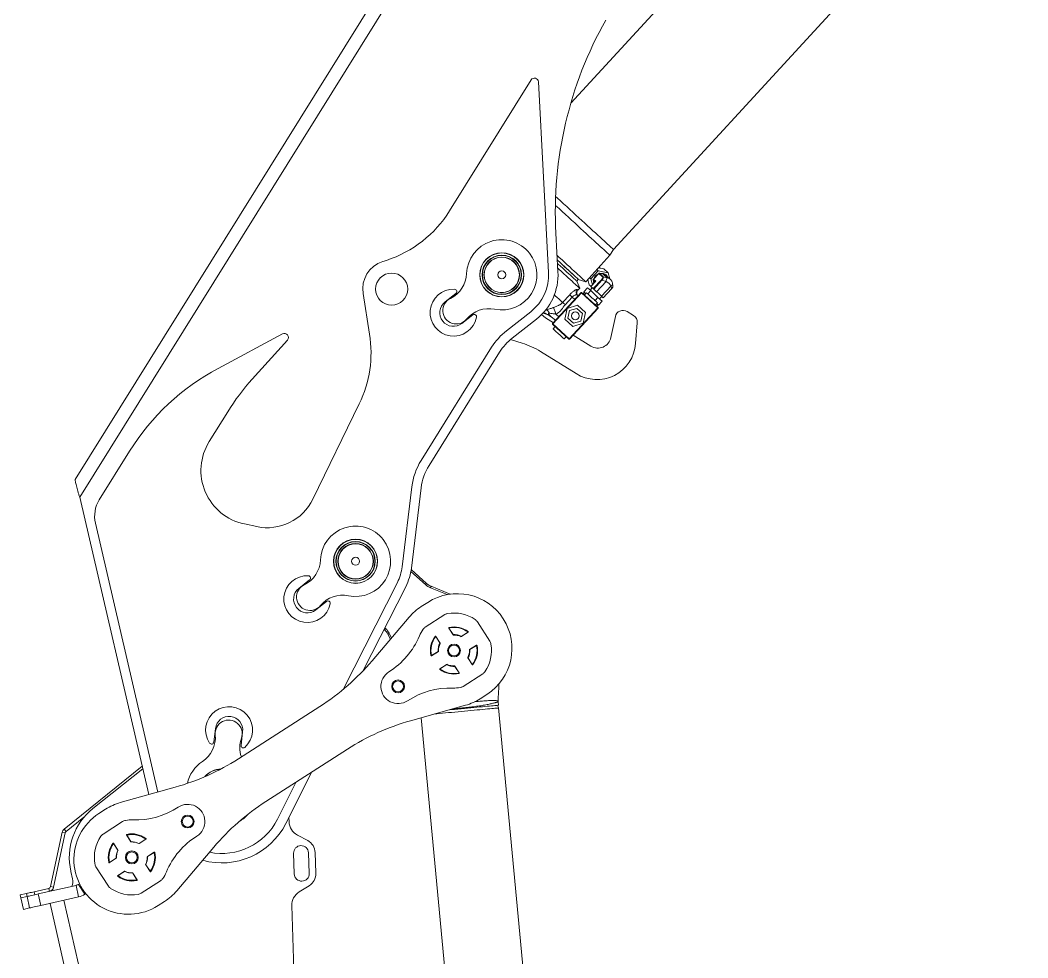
# Model space of a CAD drawing. Header units: millimetres. Extents: x 119 to 316, y 482 to 761.
# Drawn here: x 119.2 to 183.7, y 620.4 to 680.4 of the extents above; entities that cross this region are included whole.
import ezdxf

# ---------------------------------------------------------------- set-up
doc = ezdxf.new("R2010")
doc.units = ezdxf.units.MM

msp = doc.modelspace()

# ---------------------------------------------------------------- linework, layer by layer
at = {"color": 7, "linetype": 'Continuous', "lineweight": 15}
for p, q in [((122.715, 650.963), (178.022, 739.702)), ((123.016, 649.84), (179.24, 740.05)), ((177.54, 700.195), (154.447, 675.047)), ((157.177, 665.675), (183.691, 694.547)), ((146.684, 668.152), (151.907, 676.532)), ((153.022, 664.221), (152.369, 676.413)), ((153.488, 666.729), (153.621, 664.254)), ((156.944, 665.311), (157.177, 665.675)), ((142.645, 664.988), (142.404, 664.91)), ((155.395, 663.624), (156.944, 665.311)), ((155.729, 663.801), (156.198, 664.311)), ((156.105, 664.397), (156.198, 664.311)), ((156.198, 664.311), (156.833, 664.198)), ((156.209, 664.511), (156.56, 664.449)), ((156.327, 664.49), (156.253, 664.558)), ((156.56, 664.449), (156.833, 664.198)), ((154.82, 663.663), (154.922, 663.774)), ((155.01, 663.205), (154.82, 663.663)), ((154.922, 663.774), (155.395, 663.624)), ((155.623, 663.428), (155.531, 663.773)), ((155.636, 663.887), (155.729, 663.801)), ((155.991, 663.611), (155.727, 663.323)), ((155.828, 663.432), (155.729, 663.801)), ((156.038, 663.654), (155.731, 663.32)), ((156.406, 663.748), (155.884, 663.179)), ((155.985, 663.644), (155.884, 663.736)), ((155.934, 663.549), (155.884, 663.736)), ((155.896, 663.784), (156.229, 664.146)), ((156.038, 663.654), (155.896, 663.784)), ((156.437, 663.72), (155.914, 663.151)), ((155.99, 663.624), (155.996, 663.619)), ((156.7, 663.645), (156.095, 662.985)), ((156.47, 663.925), (156.229, 664.146)), ((156.275, 664.163), (156.501, 664.122)), ((156.516, 663.942), (156.275, 664.163)), ((156.7, 663.645), (156.437, 663.72)), ((156.779, 663.866), (156.501, 664.122)), ((156.516, 663.942), (156.779, 663.866)), ((156.57, 664.103), (156.545, 664.127)), ((156.989, 663.759), (156.701, 664.024)), ((156.833, 664.198), (156.937, 663.807)), ((153.273, 660.944), (155.099, 662.932)), ((154.891, 663.076), (155.01, 663.205)), ((155.134, 662.934), (155.099, 662.932)), ((155.099, 662.932), (155.118, 662.915)), ((155.134, 662.934), (155.118, 662.915)), ((155.134, 662.934), (156.184, 661.97)), ((155.313, 662.943), (155.227, 662.849)), ((155.516, 663.231), (155.279, 662.974)), ((155.279, 662.974), (155.314, 662.942)), ((155.516, 663.231), (155.714, 663.05)), ((155.714, 663.05), (155.526, 662.845)), ((155.623, 663.428), (155.732, 663.328)), ((155.82, 663.237), (155.678, 663.083)), ((155.714, 663.05), (156.18, 662.622)), ((155.884, 663.179), (155.731, 663.32)), ((156.095, 662.985), (155.914, 663.151)), ((157.016, 663.355), (156.41, 662.695)), ((157.037, 663.169), (156.515, 662.6)), ((156.521, 662.593), (157.044, 663.163)), ((157.037, 663.169), (157.016, 663.355)), ((157.133, 663.352), (157.114, 663.522)), ((141.151, 662.86), (141.565, 660.268)), ((147.088, 662.871), (146.396, 662.33)), ((155.118, 662.915), (153.291, 660.927)), ((153.92, 662.298), (154.37, 662.788)), ((154.533, 662.638), (154.083, 662.149)), ((154.533, 662.638), (154.693, 662.49)), ((154.85, 662.78), (154.906, 662.722)), ((156.167, 661.951), (155.118, 662.915)), ((155.445, 662.92), (155.309, 662.773)), ((156.18, 662.622), (155.992, 662.418)), ((156.009, 662.131), (156.144, 662.278)), ((156.18, 662.622), (156.448, 662.376)), ((156.448, 662.376), (156.211, 662.118)), ((156.286, 662.524), (156.428, 662.679)), ((156.515, 662.6), (156.41, 662.695)), ((151.876, 661.699), (150.329, 660.488)), ((154.219, 661.908), (154.068, 661.231)), ((154.88, 662.115), (154.219, 661.908)), ((154.368, 661.771), (154.261, 661.292)), ((154.341, 659.963), (156.167, 661.951)), ((156.186, 661.935), (154.359, 659.946)), ((154.836, 661.918), (154.368, 661.771)), ((155.197, 661.586), (154.836, 661.918)), ((155.39, 661.647), (154.88, 662.115)), ((155.239, 660.97), (155.39, 661.647)), ((156.092, 662.054), (156.178, 662.148)), ((156.165, 662.161), (156.211, 662.118)), ((156.184, 661.97), (156.167, 661.951)), ((156.167, 661.951), (156.186, 661.935)), ((156.184, 661.97), (156.186, 661.935)), ((158.458, 661.457), (158.048, 661.713)), ((148.167, 661.494), (147.475, 660.952)), ((152.246, 661.227), (150.699, 660.016)), ((153.327, 661.002), (152.831, 661.311)), ((153.194, 661.372), (153.466, 661.154)), ((153.495, 661.555), (153.679, 661.385)), ((154.068, 661.231), (154.579, 660.763)), ((154.261, 661.292), (154.622, 660.96)), ((154.622, 660.96), (155.091, 661.107)), ((155.091, 661.107), (155.197, 661.586)), ((157.294, 661.392), (157.01, 660.05)), ((158.593, 659.676), (158.692, 660.995)), ((153.273, 660.944), (153.291, 660.927)), ((153.273, 660.944), (153.274, 660.908)), ((153.291, 660.927), (153.274, 660.908)), ((154.324, 659.944), (153.274, 660.908)), ((153.291, 660.927), (154.341, 659.963)), ((153.449, 660.748), (153.314, 660.6)), ((154.579, 660.763), (155.239, 660.97)), ((136.003, 660.281), (131.875, 658.08)), ((136.307, 659.893), (134.062, 657.394)), ((150.582, 659.919), (151.322, 659.694)), ((154.014, 659.958), (154.149, 660.105)), ((154.341, 659.963), (154.324, 659.944)), ((154.324, 659.944), (154.359, 659.946)), ((154.341, 659.963), (154.359, 659.946)), ((155.729, 659.505), (154.6, 660.208)), ((144.861, 652.181), (149.378, 659.429)), ((149.887, 659.111), (145.37, 651.864)), ((152.511, 659.154), (154.777, 657.741)), ((132.491, 655.304), (131.304, 653.4)), ((140.903, 655.806), (137.941, 649.715)), ((126.203, 652.778), (124.271, 649.679)), ((143.646, 645.376), (144.27, 650.507)), ((144.866, 650.435), (144.242, 645.303)), ((127.433, 630.812), (123.016, 649.84)), ((128.011, 630.974), (124.02, 648.168)), ((134.346, 647.956), (133.551, 648.125)), ((144.229, 645.21), (145.21, 644.322)), ((137.73, 644.548), (137.038, 644.006)), ((139.88, 637.547), (143.344, 644.381)), ((143.879, 644.11), (141.16, 638.744)), ((145.504, 644.137), (146.73, 643.638)), ((138.809, 643.17), (138.118, 642.629)), ((145.288, 643.112), (144.867, 642.842)), ((145.13, 641.525), (146.375, 642.325)), ((144.088, 642.16), (141.729, 639.378)), ((148.462, 641.87), (149.261, 640.624)), ((142.524, 641.358), (142.497, 641.383)), ((142.905, 640.765), (142.737, 641.083)), ((146.66, 641.499), (146.631, 641.493)), ((146.914, 641.032), (146.633, 641.469)), ((146.905, 641.054), (146.644, 641.461)), ((147.871, 641.199), (147.434, 640.919)), ((147.858, 641.197), (147.451, 640.935)), ((147.883, 641.22), (147.859, 641.238)), ((145.779, 640.946), (145.761, 640.923)), ((145.8, 640.934), (146.08, 640.497)), ((145.803, 640.921), (146.064, 640.514)), ((147.969, 640.086), (148.406, 640.366)), ((147.991, 640.094), (148.398, 640.355)), ((148.436, 640.339), (148.43, 640.368)), ((145.5, 639.723), (145.506, 639.695)), ((145.967, 639.977), (145.53, 639.696)), ((145.945, 639.969), (145.538, 639.707)), ((146.065, 638.863), (146.502, 639.144)), ((146.078, 638.866), (146.485, 639.127)), ((148.136, 639.128), (147.855, 639.565)), ((148.133, 639.142), (147.872, 639.548)), ((148.157, 639.117), (148.175, 639.14)), ((146.053, 638.842), (146.077, 638.825)), ((147.022, 639.03), (147.303, 638.593)), ((147.031, 639.008), (147.292, 638.601)), ((147.276, 638.563), (147.305, 638.57)), ((148.806, 638.538), (147.561, 637.738)), ((148.648, 636.951), (149.069, 637.221)), ((144.192, 635.54), (147.705, 636.527)), ((149.824, 636.357), (149.761, 636.527)), ((149.808, 636.532), (149.787, 636.751)), ((138.392, 636.457), (133.171, 633.105)), ((152.623, 606.545), (149.824, 636.357)), ((144.861, 635.728), (147.645, 606.078)), ((131.6, 634.176), (131.706, 635.048)), ((133.337, 633.964), (133.443, 634.837)), ((134.926, 630.37), (140.148, 633.722)), ((122.018, 628.601), (127.012, 632.624)), ((123.862, 629.928), (127.05, 632.461)), ((137.874, 632.263), (136.204, 628.966)), ((135.669, 629.238), (136.877, 631.623)), ((129.126, 631.288), (125.614, 630.3)), ((124.67, 629.876), (124.249, 629.606)), ((122.143, 628.446), (123.284, 629.364)), ((124.512, 628.29), (125.758, 629.089)), ((136.407, 629.368), (136.417, 629.074)), ((121.147, 624.929), (121.895, 628.402)), ((121.343, 624.886), (122.091, 628.36)), ((122.091, 628.36), (121.895, 628.402)), ((122.143, 628.446), (122.018, 628.601)), ((126.043, 628.264), (126.014, 628.258)), ((126.296, 627.797), (126.016, 628.234)), ((126.028, 628.224), (126.027, 628.226)), ((126.296, 627.807), (126.028, 628.224)), ((136.944, 628.224), (137.606, 627.87)), ((125.162, 627.711), (125.144, 627.687)), ((125.162, 627.711), (125.144, 627.687)), ((125.183, 627.699), (125.463, 627.262)), ((125.185, 627.686), (125.187, 627.683)), ((125.187, 627.683), (125.454, 627.267)), ((127.254, 627.964), (126.817, 627.683)), ((127.238, 627.96), (126.821, 627.692)), ((127.24, 627.961), (127.238, 627.96)), ((127.265, 627.985), (127.242, 628.002)), ((127.352, 626.85), (127.789, 627.131)), ((127.362, 626.851), (127.778, 627.118)), ((127.778, 627.118), (127.781, 627.12)), ((127.819, 627.104), (127.812, 627.133)), ((129.23, 624.667), (131.59, 627.449)), ((136.749, 625.737), (136.707, 627.061)), ((137.656, 627.092), (137.699, 625.768)), ((138.081, 627.106), (138.124, 625.782)), ((124.857, 624.958), (124.057, 626.203)), ((124.883, 626.488), (124.889, 626.459)), ((125.35, 626.742), (124.913, 626.461)), ((124.923, 626.474), (124.921, 626.472)), ((125.34, 626.741), (124.923, 626.474)), ((127.519, 625.893), (127.238, 626.33)), ((127.515, 625.908), (127.247, 626.325)), ((122.562, 625.419), (122.451, 625.906)), ((125.436, 625.607), (125.459, 625.589)), ((125.448, 625.628), (125.885, 625.908)), ((125.461, 625.631), (125.463, 625.632)), ((125.463, 625.632), (125.88, 625.9)), ((126.405, 625.795), (126.686, 625.358)), ((126.405, 625.785), (126.673, 625.368)), ((127.516, 625.906), (127.515, 625.908)), ((127.54, 625.881), (127.557, 625.905)), ((120.367, 624.457), (122.778, 625.007)), ((121.343, 624.886), (121.147, 624.929)), ((122.945, 624.275), (122.778, 625.007)), ((122.938, 625.074), (123, 625.114)), ((123.345, 624.444), (122.938, 625.074)), ((126.659, 625.328), (126.687, 625.334)), ((126.66, 625.328), (126.687, 625.334)), ((126.673, 625.368), (126.675, 625.366)), ((128.189, 625.302), (126.943, 624.503)), ((137.699, 624.988), (137.062, 624.592)), ((119.204, 624.396), (119.249, 624.201)), ((119.212, 624.398), (119.61, 624.489)), ((119.212, 624.398), (119.256, 624.203)), ((119.258, 624.203), (119.645, 624.292)), ((119.61, 624.489), (119.654, 624.294)), ((119.645, 624.292), (119.812, 623.561)), ((120.091, 624.599), (121.034, 624.814)), ((120.091, 624.599), (120.136, 624.404)), ((120.367, 624.457), (120.534, 623.725)), ((120.534, 623.725), (122.945, 624.275)), ((121.079, 624.619), (121.034, 624.814)), ((123.345, 624.444), (123.402, 624.481)), ((119.249, 624.201), (119.415, 623.47)), ((119.258, 624.203), (119.424, 623.472)), ((121.122, 623.859), (136.79, 555.174)), ((128.031, 623.716), (128.452, 623.986)), ((136.59, 623.711), (136.983, 611.548)), ((119.424, 623.472), (119.812, 623.561))]:
    msp.add_line(p, q, dxfattribs=at)
at = {"color": 8, "linetype": 'Continuous', "lineweight": 15}
for p, q in [((155.989, 663.608), (155.985, 663.644)), ((152.86, 661.832), (152.856, 661.836)), ((145.143, 644.248), (144.21, 645.093)), ((146.539, 643.608), (145.466, 644.045)), ((142.544, 641.475), (142.592, 641.432)), ((142.826, 641.13), (142.975, 640.848)), ((121.999, 624.06), (137.702, 555.222))]:
    msp.add_line(p, q, dxfattribs=at)
at = {"color": 7, "linetype": 'Continuous', "lineweight": 15, "flags": 128}
for points in [[(153.473, 669.076), (153.584, 668.974), (153.781, 668.793), (153.98, 668.611), (154.179, 668.428), (154.378, 668.245), (154.575, 668.064), (154.771, 667.884), (154.964, 667.707), (155.153, 667.533)], [(153.456, 668.514), (153.488, 668.485), (153.69, 668.299), (153.893, 668.113), (154.095, 667.927), (154.296, 667.743), (154.495, 667.56), (154.692, 667.379), (154.884, 667.202)], [(155.153, 667.533), (155.338, 667.363), (155.518, 667.198), (155.691, 667.039), (155.859, 666.885), (156.018, 666.739), (156.17, 666.6), (156.313, 666.468), (156.446, 666.345), (156.57, 666.232), (156.684, 666.128), (156.786, 666.033), (156.878, 665.949), (156.958, 665.876), (157.025, 665.814), (157.081, 665.763), (157.124, 665.723), (157.154, 665.695), (157.172, 665.679), (157.177, 665.675)], [(154.884, 667.202), (155.073, 667.03), (155.255, 666.862), (155.432, 666.699), (155.602, 666.543), (155.765, 666.394), (155.919, 666.252), (156.065, 666.118), (156.201, 665.994), (156.327, 665.878), (156.442, 665.772), (156.547, 665.676), (156.64, 665.59), (156.721, 665.516), (156.79, 665.452), (156.847, 665.4), (156.891, 665.36), (156.921, 665.332), (156.939, 665.315), (156.944, 665.311)], [(153.565, 665.305), (153.706, 665.175), (153.883, 665.012), (154.053, 664.856), (154.216, 664.707), (154.37, 664.565), (154.516, 664.432), (154.652, 664.307), (154.778, 664.191), (154.893, 664.085), (154.998, 663.989), (155.091, 663.903), (155.172, 663.829), (155.241, 663.765), (155.298, 663.714), (155.341, 663.673), (155.372, 663.645), (155.39, 663.629), (155.395, 663.624)], [(153.581, 665.006), (153.595, 664.992), (153.754, 664.846), (153.906, 664.707), (154.049, 664.576), (154.183, 664.453), (154.307, 664.338), (154.422, 664.233), (154.525, 664.138), (154.618, 664.053), (154.698, 663.979), (154.767, 663.916), (154.824, 663.864), (154.867, 663.824), (154.898, 663.795), (154.917, 663.779), (154.922, 663.774)], [(154.922, 663.774), (154.915, 663.78), (154.896, 663.798), (154.863, 663.828), (154.818, 663.869), (154.76, 663.922), (154.69, 663.987), (154.608, 664.062), (154.514, 664.148), (154.409, 664.244), (154.294, 664.35), (154.168, 664.466), (154.033, 664.59), (153.889, 664.722), (153.737, 664.862), (153.581, 665.006)], [(154.82, 663.663), (154.814, 663.669), (154.794, 663.687), (154.762, 663.717), (154.716, 663.759), (154.659, 663.812), (154.589, 663.876), (154.506, 663.952), (154.413, 664.038), (154.308, 664.134), (154.193, 664.24), (154.067, 664.355), (153.932, 664.479), (153.788, 664.612), (153.635, 664.752), (153.592, 664.791)], [(155.01, 663.205), (155.006, 663.208), (154.99, 663.223), (154.96, 663.25), (154.918, 663.289), (154.863, 663.34), (154.795, 663.402), (154.715, 663.475), (154.624, 663.559), (154.52, 663.654), (154.406, 663.759), (154.281, 663.874), (154.146, 663.998), (154.002, 664.13), (153.848, 664.271), (153.686, 664.42), (153.608, 664.492)], [(156.437, 663.72), (156.432, 663.725), (156.427, 663.729), (156.423, 663.733), (156.419, 663.737), (156.415, 663.74), (156.412, 663.743), (156.409, 663.746), (156.406, 663.748)], [(156.545, 664.127), (156.529, 664.14), (156.507, 664.157)], [(156.642, 664.068), (156.64, 664.073), (156.617, 664.117)], [(155.314, 662.942), (155.319, 662.938), (155.327, 662.93), (155.338, 662.919), (155.353, 662.906), (155.371, 662.889), (155.392, 662.87), (155.396, 662.867)], [(156.41, 662.695), (156.382, 662.722), (156.349, 662.752), (156.312, 662.786), (156.272, 662.822), (156.23, 662.861), (156.185, 662.902), (156.14, 662.944), (156.095, 662.985)], [(155.445, 662.92), (155.451, 662.914), (155.471, 662.896), (155.504, 662.866), (155.547, 662.826), (155.6, 662.778), (155.661, 662.722), (155.726, 662.662), (155.794, 662.599)], [(155.794, 662.599), (155.863, 662.536), (155.928, 662.476), (155.989, 662.421), (156.042, 662.372), (156.085, 662.332), (156.118, 662.302), (156.138, 662.284), (156.144, 662.278)], [(156.095, 662.224), (156.1, 662.22), (156.121, 662.201), (156.139, 662.185), (156.153, 662.171), (156.165, 662.161)], [(152.831, 661.311), (152.692, 661.409), (152.572, 661.515)], [(154.014, 659.958), (154.007, 659.964), (153.987, 659.982), (153.955, 660.012), (153.911, 660.052), (153.858, 660.101), (153.798, 660.156), (153.732, 660.216), (153.664, 660.279), (153.596, 660.342), (153.53, 660.402), (153.47, 660.457), (153.416, 660.506), (153.373, 660.546), (153.341, 660.576), (153.321, 660.594), (153.314, 660.6), (153.314, 660.6)], [(145.21, 644.322), (145.209, 644.321), (145.205, 644.317), (145.199, 644.31), (145.19, 644.301), (145.18, 644.289), (145.168, 644.277), (145.156, 644.263), (145.143, 644.248)], [(145.504, 644.137), (145.503, 644.136), (145.501, 644.13), (145.497, 644.122), (145.493, 644.11), (145.487, 644.096), (145.48, 644.08), (145.473, 644.063), (145.466, 644.045)], [(142.524, 641.358), (142.526, 641.359), (142.53, 641.363), (142.536, 641.37), (142.544, 641.379), (142.554, 641.391), (142.566, 641.403), (142.579, 641.417), (142.592, 641.432)], [(142.737, 641.083), (142.739, 641.084), (142.744, 641.087), (142.752, 641.091), (142.763, 641.097), (142.777, 641.104), (142.792, 641.112), (142.809, 641.121), (142.826, 641.13)], [(146.674, 636.237), (146.801, 636.249), (147.007, 636.268), (147.214, 636.288), (147.423, 636.308), (147.63, 636.327), (147.836, 636.346), (148.038, 636.365), (148.235, 636.384), (148.425, 636.402), (148.608, 636.419), (148.782, 636.435), (148.945, 636.45), (149.097, 636.465), (149.236, 636.478), (149.362, 636.49), (149.474, 636.5), (149.571, 636.509), (149.651, 636.517), (149.716, 636.523), (149.763, 636.527), (149.794, 636.53), (149.807, 636.531), (149.808, 636.532)], [(145.735, 635.973), (145.872, 635.986), (146.045, 636.002), (146.228, 636.02), (146.419, 636.038), (146.615, 636.056), (146.817, 636.075), (147.023, 636.094), (147.231, 636.114), (147.439, 636.133), (147.647, 636.153), (147.852, 636.172), (148.054, 636.191), (148.251, 636.21), (148.442, 636.227), (148.624, 636.245), (148.798, 636.261), (148.961, 636.276), (149.113, 636.291), (149.253, 636.304), (149.379, 636.315), (149.49, 636.326), (149.587, 636.335), (149.668, 636.343), (149.732, 636.349), (149.78, 636.353), (149.81, 636.356), (149.823, 636.357), (149.824, 636.357)], [(119.61, 624.489), (119.631, 624.494), (119.666, 624.502), (119.714, 624.513), (119.775, 624.527), (119.845, 624.543), (119.922, 624.56), (120.006, 624.579), (120.091, 624.599)], [(119.645, 624.292), (119.672, 624.298), (119.716, 624.308), (119.776, 624.322), (119.85, 624.339), (119.937, 624.359), (120.035, 624.381), (120.141, 624.405), (120.253, 624.431), (120.367, 624.457)], [(119.812, 623.561), (119.839, 623.567), (119.882, 623.577), (119.942, 623.59), (120.017, 623.607), (120.104, 623.627), (120.202, 623.65), (120.308, 623.674), (120.42, 623.699), (120.534, 623.725)]]:
    msp.add_lwpolyline(points, dxfattribs=at)
at = {"color": 8, "linetype": 'Continuous', "lineweight": 15, "flags": 128}
for points in [[(155.992, 663.622), (155.99, 663.633), (155.985, 663.644)], [(153.92, 662.298), (153.852, 662.361), (153.77, 662.436), (153.676, 662.523), (153.569, 662.621), (153.451, 662.729), (153.392, 662.784)]]:
    msp.add_lwpolyline(points, dxfattribs=at)
at = {"color": 7, "linetype": 'Continuous', "lineweight": 15}
for centre, radius in [((150.026, 664.061), 1.412), ((150.026, 664.061), 1.4), ((150.026, 664.061), 1.262), ((150.026, 664.061), 1.244), ((150.026, 664.061), 1.14), ((150.026, 664.061), 1.123), ((150.026, 664.061), 0.255), ((142.978, 663.151), 1.025), ((154.729, 661.439), 0.25), ((140.668, 645.738), 1.413), ((140.668, 645.738), 1.4), ((140.668, 645.738), 1.262), ((140.668, 645.738), 1.244), ((140.668, 645.738), 1.14), ((140.668, 645.738), 1.123), ((140.668, 645.738), 0.255), ((146.968, 640.031), 0.413), ((146.968, 640.031), 0.35), ((143.391, 637.735), 0.412), ((143.391, 637.735), 0.35), ((129.927, 629.092), 0.412), ((129.927, 629.092), 0.35), ((126.351, 626.796), 0.413), ((126.351, 626.796), 0.35)]:
    msp.add_circle(centre, radius, dxfattribs=at)
for centre, radius, start, end in [((178.452, 668.067), 25, 150.56676, 183.06676), ((152.119, 676.399), 0.25, 3.06676, 148.06676), ((140.319, 672.118), 7.5, 288.06676, 328.06676), ((150.026, 664.061), 2.25, 258.24881, 177.88472), ((142.978, 663.151), 1.85, 108.06676, 189.06676), ((150.026, 664.061), 3, 308.06676, 3.06676), ((150.026, 664.061), 3.6, 308.06676, 3.06676), ((145.942, 664.212), 1.837, 295.71367, 357.88472), ((155.933, 663.749), 0.0511, 136.47951, 193.76997), ((156.358, 663.642), 0.469, 172.60109, 195.38313), ((156.432, 663.626), 0.545, 114.25496, 160.62161), ((156.267, 664.112), 0.0511, 81.12832, 138.37044), ((156.41, 663.735), 0.433, 28.5649, 103.30046), ((156.508, 663.891), 0.0511, 81.11172, 138.38704), ((156.431, 663.728), 0.4, 47.61877, 80.04589), ((157.884, 663.347), 1.221, 154.81555, 165.87951), ((146.936, 661.641), 1.5, 87.4657, 348.66783), ((146.996, 662.99), 0.15, 308.06676, 87.4657), ((155.86, 663.464), 0.194, 226.83211, 228.21539), ((149.518, 656.215), 9.435, 47.32194, 47.57136), ((146.936, 661.641), 0.875, 128.06676, 308.06676), ((147.113, 661.78), 0.863, 115.71367, 320.41986), ((154.664, 660.578), 2.741, 47.34051, 47.53095), ((149.194, 660.06), 1.837, 78.24881, 140.41986), ((157.783, 661.288), 0.5, 58.06676, 168.06676), ((148.26, 661.376), 0.15, 348.66783, 128.06676), ((158.193, 661.033), 0.5, 355.70288, 58.06676), ((152.857, 657.26), 4.1, 128.06676, 148.06676), ((136.121, 660.06), 0.25, 318.06676, 118.06676), ((134.159, 659.086), 7.5, 334.06676, 9.06676), ((152.857, 657.26), 3.5, 128.06676, 148.06676), ((156.179, 660.226), 0.85, 238.06676, 348.06676), ((149.866, 654.911), 5, 58.06676, 73.06676), ((156.1, 659.863), 2.5, 238.06676, 355.70288), ((138.933, 644.844), 15, 118.06676, 148.06676), ((145.221, 647.37), 15, 138.06676, 148.06676), ((134.274, 651.549), 3.5, 148.06676, 258.06676), ((148.34, 650.012), 4.1, 148.06676, 173.06676), ((148.34, 650.012), 3.5, 148.06676, 173.06676), ((125.968, 648.621), 2, 148.06676, 193.06676), ((135.019, 651.136), 3.25, 258.06676, 334.06676), ((140.668, 645.738), 2.25, 258.24881, 177.88472), ((136.584, 645.889), 1.837, 295.71367, 357.88472), ((140.668, 645.738), 3, 333.12228, 353.06676), ((140.668, 645.738), 3.6, 333.12228, 353.06676), ((137.578, 643.318), 1.5, 87.4657, 348.66783), ((137.755, 643.456), 0.863, 115.71367, 320.41986), ((137.638, 644.666), 0.15, 308.06676, 87.4657), ((145.881, 645.064), 1.1, 227.8299, 247.8299), ((145.881, 645.064), 1, 227.8299, 247.8299), ((137.578, 643.318), 0.875, 128.06676, 308.06676), ((147.178, 640.166), 3.5, 302.69873, 122.69873), ((139.836, 641.736), 1.837, 78.24881, 140.41986), ((138.902, 643.052), 0.15, 348.66783, 128.06676), ((146.758, 639.896), 3.5, 122.69873, 139.69873), ((146.645, 641.904), 0.5, 99.77919, 122.69873), ((146.968, 640.031), 2.4, 55.61828, 99.77919), ((148.041, 641.599), 0.5, 32.69873, 55.61828), ((141.853, 640.617), 1, 27.8299, 47.8299), ((141.853, 640.617), 1.1, 27.8299, 47.8299), ((146.968, 640.031), 2.4, 145.61828, 157.18276), ((145.4, 641.104), 0.5, 122.69873, 145.61828), ((146.654, 641.483), 0.025, 102.20112, 212.69873), ((146.968, 640.031), 1.475, 52.57819, 102.81927), ((146.665, 641.475), 0.025, 192.33371, 212.69873), ((146.968, 640.031), 1.51, 53.19635, 102.20112), ((146.968, 640.031), 1.5, 53.54932, 101.84815), ((146.968, 640.031), 1.025, 61.89514, 93.50233), ((146.935, 641.046), 0.025, 212.69873, 271.88056), ((146.968, 640.031), 1, 63.50889, 91.88858), ((146.968, 640.031), 0.99, 63.51691, 91.88056), ((147.844, 641.218), 0.025, 302.69873, 323.06376), ((147.858, 641.22), 0.025, 302.69873, 53.19635), ((140.147, 642.901), 5, 302.1324, 337.18276), ((146.968, 640.031), 1.51, 143.19635, 192.20112), ((146.968, 640.031), 1.5, 143.54932, 191.84815), ((146.968, 640.031), 1.475, 142.57819, 192.81927), ((145.779, 640.921), 0.025, 32.69873, 143.19635), ((145.782, 640.908), 0.025, 32.69873, 53.06376), ((146.968, 640.031), 1.025, 151.89514, 183.50233), ((146.968, 640.031), 1, 153.50889, 181.88858), ((146.968, 640.031), 0.99, 153.51691, 181.88056), ((146.059, 640.484), 0.025, 333.51691, 32.69873), ((147.421, 640.94), 0.025, 243.51691, 302.69873), ((146.968, 640.031), 1.475, 322.57819, 12.81927), ((148.412, 640.334), 0.025, 102.33371, 122.69873), ((148.419, 640.345), 0.025, 12.20112, 122.69873), ((146.968, 640.031), 2.4, 325.61828, 9.77919), ((148.84, 640.354), 0.5, 9.77919, 32.69873), ((145.516, 639.718), 0.025, 192.20112, 302.69873), ((145.524, 639.729), 0.025, 282.33371, 302.69873), ((145.953, 639.998), 0.025, 302.69873, 1.88056), ((146.968, 640.031), 0.99, 333.51691, 1.88056), ((146.968, 640.031), 1, 333.50889, 1.88858), ((146.968, 640.031), 1.025, 331.89514, 3.50233), ((147.982, 640.065), 0.025, 122.69873, 181.88056), ((146.968, 640.031), 1.5, 323.54932, 11.84815), ((146.968, 640.031), 1.51, 323.19635, 12.20112), ((130.289, 649.08), 15, 302.69873, 319.69873), ((146.968, 640.031), 1.025, 241.89514, 273.50233), ((146.515, 639.123), 0.025, 63.51691, 122.69873), ((146.968, 640.031), 1, 243.50889, 271.88858), ((146.968, 640.031), 0.99, 243.51691, 271.88056), ((147.876, 639.579), 0.025, 153.51691, 212.69873), ((148.154, 639.155), 0.025, 212.69873, 233.06376), ((148.157, 639.142), 0.025, 212.69873, 323.19635), ((143.391, 637.735), 1.1, 122.1324, 303.26507), ((146.078, 638.842), 0.025, 122.69873, 233.19635), ((146.968, 640.031), 1.51, 233.19635, 282.20112), ((146.092, 638.845), 0.025, 122.69873, 143.06376), ((146.968, 640.031), 1.475, 232.57819, 282.81927), ((146.968, 640.031), 1.5, 233.54932, 281.84815), ((147.001, 639.017), 0.025, 32.69873, 91.88056), ((147.282, 638.58), 0.025, 282.20112, 32.69873), ((147.271, 638.588), 0.025, 12.33371, 32.69873), ((148.536, 638.958), 0.5, 302.69873, 325.61828), ((146.737, 632.635), 5, 88.21471, 123.26507), ((146.968, 640.031), 2.4, 268.21471, 279.77919), ((147.291, 638.159), 0.5, 279.77919, 302.69873), ((146.758, 639.896), 3.5, 285.69873, 302.69873), ((132.574, 634.942), 1.5, 312.4657, 213.66783), ((132.547, 634.719), 0.863, 340.71367, 185.41986), ((132.574, 634.942), 0.875, 353.06676, 173.06676), ((148.251, 621.099), 15, 105.69873, 122.69873), ((129.86, 634.464), 1.837, 303.24881, 5.41986), ((131.451, 634.194), 0.15, 213.66783, 353.06676), ((135.095, 633.827), 1.837, 160.71367, 199.09625), ((133.486, 633.946), 0.15, 173.06676, 312.4657), ((125.067, 645.728), 15, 285.69873, 302.69873), ((132.101, 631.046), 2.25, 123.24881, 167.60615), ((132.101, 631.046), 1.412, 91.62896, 139.56287), ((132.101, 631.046), 1.4, 92.69326, 138.49857), ((126.561, 626.931), 3.5, 105.69873, 122.69873), ((129.927, 629.092), 1.1, 302.1324, 123.26507), ((143.03, 617.747), 15, 122.69873, 139.69873), ((126.351, 626.796), 4, 128.47294, 192.85), ((126.14, 626.661), 3.5, 122.69873, 302.69873), ((126.581, 634.192), 5, 268.21471, 303.26507), ((132.101, 631.046), 2.25, 299.74937, 319.07963), ((126.028, 628.668), 0.5, 99.77919, 122.69873), ((126.351, 626.796), 2.4, 88.21471, 99.77919), ((132.101, 631.046), 4.6, 254.59867, 333.12228), ((132.101, 631.046), 4, 258.65816, 333.12228), ((137.416, 629.106), 1, 181.85, 241.85), ((122.237, 628.329), 0.35, 128.85, 167.85), ((122.237, 628.329), 0.15, 128.85, 167.85), ((126.351, 626.796), 2.4, 145.61828, 189.77919), ((124.783, 627.869), 0.5, 122.69873, 145.61828), ((126.037, 628.247), 0.025, 102.20112, 212.69873), ((126.351, 626.796), 1.464, 52.6745, 102.72296), ((126.351, 626.796), 1.51, 53.19635, 102.20112), ((126.351, 626.796), 1.5, 53.54932, 101.84815), ((133.172, 623.926), 5, 122.1324, 157.18276), ((126.351, 626.796), 1.51, 143.19635, 192.20112), ((126.351, 626.796), 1.5, 143.54932, 191.84815), ((126.351, 626.796), 1.464, 142.6745, 192.72296), ((125.162, 627.686), 0.025, 32.69873, 143.19635), ((126.317, 627.82), 0.025, 212.69873, 271.88858), ((126.317, 627.81), 0.025, 212.69873, 271.88056), ((126.351, 626.796), 1, 63.50889, 91.88858), ((126.351, 626.796), 0.99, 63.51691, 91.88056), ((126.803, 627.704), 0.025, 243.51691, 302.69873), ((126.808, 627.713), 0.025, 243.50889, 302.69873), ((127.24, 627.985), 0.025, 302.69873, 53.19635), ((137.181, 627.076), 0.475, 1.85, 181.85), ((137.181, 627.076), 0.9, 1.85, 61.85), ((126.351, 626.796), 1, 153.50889, 181.88858), ((126.351, 626.796), 0.99, 153.51691, 181.88056), ((125.433, 627.253), 0.025, 333.50889, 32.69873), ((125.442, 627.249), 0.025, 333.51691, 32.69873), ((126.351, 626.796), 0.99, 333.51691, 1.88056), ((126.351, 626.796), 1, 333.50889, 1.88858), ((127.365, 626.829), 0.025, 122.69873, 181.88056), ((127.375, 626.83), 0.025, 122.69873, 181.88858), ((126.351, 626.796), 1.464, 322.6745, 12.72296), ((126.351, 626.796), 1.5, 323.54932, 11.84815), ((126.351, 626.796), 1.51, 323.19635, 12.20112), ((127.802, 627.11), 0.025, 12.20112, 122.69873), ((124.478, 626.473), 0.5, 189.77919, 212.69873), ((124.899, 626.482), 0.025, 192.20112, 302.69873), ((125.326, 626.762), 0.025, 302.69873, 1.88858), ((125.336, 626.763), 0.025, 302.69873, 1.88056), ((127.259, 626.343), 0.025, 153.51691, 212.69873), ((127.268, 626.339), 0.025, 153.50889, 212.69873), ((125.461, 625.607), 0.025, 122.69873, 233.19635), ((126.351, 626.796), 1.51, 233.19635, 282.20112), ((126.351, 626.796), 1.5, 233.54932, 281.84815), ((126.351, 626.796), 1.464, 232.6745, 282.72296), ((125.893, 625.879), 0.025, 63.50889, 122.69873), ((125.898, 625.887), 0.025, 63.51691, 122.69873), ((126.351, 626.796), 1, 243.50889, 271.88858), ((126.351, 626.796), 0.99, 243.51691, 271.88056), ((126.384, 625.781), 0.025, 32.69873, 91.88056), ((126.384, 625.771), 0.025, 32.69873, 91.88858), ((127.54, 625.906), 0.025, 212.69873, 323.19635), ((126.351, 626.796), 2.4, 325.61828, 337.18276), ((137.224, 625.753), 0.475, 181.85, 1.85), ((137.224, 625.753), 0.9, 301.85, 1.85), ((121.001, 624.96), 0.15, 282.85, 347.85), ((121.001, 624.96), 0.35, 282.85, 347.85), ((121.831, 625.252), 0.75, 335.9801, 12.85), ((122.667, 625.494), 0.5, 282.85, 302.85), ((125.278, 625.228), 0.5, 212.69873, 235.61828), ((126.664, 625.344), 0.025, 282.20112, 32.69873), ((127.919, 625.723), 0.5, 302.69873, 325.61828), ((119.494, 623.141), 1.288, 102.6471, 103.00305), ((122.667, 625.494), 1.25, 282.85, 302.85), ((126.351, 626.796), 2.4, 235.61828, 279.77919), ((126.673, 624.924), 0.5, 279.77919, 302.69873), ((126.561, 626.931), 3.5, 302.69873, 319.69873), ((137.589, 623.743), 1, 121.85, 181.85), ((118.444, 627.757), 3.645, 282.75711, 282.90225), ((119.43, 623.427), 0.0456, 97.01787, 108.64148)]:
    msp.add_arc(centre, radius, start, end, dxfattribs=at)
at = {"color": 8, "linetype": 'Continuous', "lineweight": 15}
for centre, radius, start, end in [((156.934, 663.515), 0.18, 297.17037, 2.09254), ((158.322, 664.561), 1.895, 227.29955, 227.57509)]:
    msp.add_arc(centre, radius, start, end, dxfattribs=at)
at = {"color": 7, "linetype": 'Continuous', "lineweight": 15}
for centre, major_axis, ratio, start_param, end_param in [((156.071, 663.623), (0.087, -0.0189), 0.285928, 2.025859, 3.075451), ((156.296, 663.772), (0.177, 0.15), 0.404107, 5.013625, 6.333878), ((156.329, 663.741), (0.184, 0.204), 0.349371, 4.919145, 6.239399), ((156.598, 663.474), (0.426, -0.235), 0.409399, 0.514153, 1.556562), ((156.598, 663.474), (0.497, 0.105), 0.793221, 0.514213, 0.536769), ((156.897, 663.22), (0.224, 0.165), 0.469857, 5.959022, 6.020214)]:
    msp.add_ellipse(centre, major_axis=major_axis, ratio=ratio, start_param=start_param, end_param=end_param, dxfattribs=at)
at = {"color": 8, "linetype": 'Continuous', "lineweight": 15}
for centre, major_axis, ratio, start_param, end_param in [((156.071, 663.623), (0.118, 0.095), 0.29566, 1.6165, 2.060894), ((156.598, 663.474), (0.497, 0.105), 0.793221, 0.536769, 1.035418), ((156.897, 663.22), (0.224, 0.165), 0.469857, 5.013986, 5.959022)]:
    msp.add_ellipse(centre, major_axis=major_axis, ratio=ratio, start_param=start_param, end_param=end_param, dxfattribs=at)
at = {"color": 7, "linetype": 'Continuous', "lineweight": 15}
for points, knots in [([(155.992, 663.622), (155.992, 663.62), (155.993, 663.613), (155.988, 663.608), (155.99, 663.609), (155.99, 663.609)], [0, 0, 0, 0, 0.310841, 0.99746, 1, 1, 1, 1]), ([(157.114, 663.522), (157.11, 663.544), (157.102, 663.59), (157.073, 663.656), (157.033, 663.717), (156.998, 663.75), (156.981, 663.766)], [0, 0, 0, 0, 0.24314, 0.500857, 0.755186, 1, 1, 1, 1]), ([(154.37, 662.788), (154.395, 662.814), (154.445, 662.867), (154.523, 662.938), (154.6, 663.001), (154.672, 663.052), (154.737, 663.092), (154.791, 663.117), (154.832, 663.128), (154.844, 663.122), (154.85, 663.119)], [0, 0, 0, 0, 0.123261, 0.246611, 0.370072, 0.493452, 0.618694, 0.743153, 0.872046, 1, 1, 1, 1]), ([(154.85, 663.119), (154.832, 663.094), (154.794, 663.044), (154.778, 662.948), (154.794, 662.853), (154.832, 662.804), (154.85, 662.78)], [0, 0, 0, 0, 0.240974, 0.499996, 0.759025, 1, 1, 1, 1]), ([(154.894, 662.734), (154.875, 662.758), (154.837, 662.808), (154.819, 662.904), (154.835, 663), (154.873, 663.051), (154.891, 663.075)], [0, 0, 0, 0, 0.240997, 0.50003, 0.759004, 1, 1, 1, 1]), ([(157.044, 663.163), (157.051, 663.171), (157.072, 663.194), (157.101, 663.235), (157.124, 663.283), (157.135, 663.319), (157.133, 663.337), (157.133, 663.34)], [0, 0, 0, 0, 0.145779, 0.41165, 0.671998, 0.94342, 1, 1, 1, 1]), ([(153.348, 661.973), (153.38, 661.985), (153.449, 662.01), (153.55, 662.051), (153.637, 662.091), (153.705, 662.129), (153.753, 662.158), (153.826, 662.208), (153.879, 662.259), (153.92, 662.298)], [0, 0, 0, 0, 0.151561, 0.320014, 0.49734, 0.595283, 0.680534, 0.753211, 1, 1, 1, 1]), ([(153.92, 662.298), (153.927, 662.292), (153.941, 662.279), (153.98, 662.243), (154.029, 662.199), (154.066, 662.165), (154.083, 662.149)], [0, 0, 0, 0, 0.244288, 0.5, 0.75572, 1, 1, 1, 1]), ([(154.37, 662.788), (154.376, 662.781), (154.39, 662.769), (154.43, 662.733), (154.478, 662.688), (154.515, 662.654), (154.533, 662.638)], [0, 0, 0, 0, 0.244287, 0.5, 0.75572, 1, 1, 1, 1]), ([(154.85, 662.78), (154.836, 662.787), (154.814, 662.798), (154.76, 662.787), (154.702, 662.766), (154.641, 662.733), (154.576, 662.682), (154.547, 662.652), (154.533, 662.638)], [0, 0, 0, 0, 0.264045, 0.430593, 0.519869, 0.763407, 0.884081, 1, 1, 1, 1]), ([(152.86, 661.832), (152.893, 661.839), (152.958, 661.853), (153.066, 661.881), (153.179, 661.915), (153.274, 661.946), (153.33, 661.967), (153.348, 661.973)], [0, 0, 0, 0, 0.223105, 0.452053, 0.670343, 0.894798, 1, 1, 1, 1]), ([(153.069, 661.618), (153.055, 661.644), (153.026, 661.697), (152.974, 661.76), (152.918, 661.808), (152.88, 661.824), (152.86, 661.832)], [0, 0, 0, 0, 0.249999, 0.500002, 0.750003, 1, 1, 1, 1]), ([(153.348, 661.973), (153.353, 661.954), (153.364, 661.917), (153.399, 661.816), (153.443, 661.693), (153.477, 661.601), (153.495, 661.555)], [0, 0, 0, 0, 0.249996, 0.499992, 0.749996, 1, 1, 1, 1]), ([(154.083, 662.149), (154.071, 662.135), (154.045, 662.105), (154.004, 662.052), (153.957, 661.988), (153.91, 661.923), (153.867, 661.867), (153.794, 661.773), (153.683, 661.652), (153.554, 661.585), (153.495, 661.555)], [0, 0, 0, 0, 0.064345, 0.143115, 0.236414, 0.344725, 0.427855, 0.485826, 0.766329, 1, 1, 1, 1]), ([(152.657, 661.609), (152.708, 661.597), (152.845, 661.567), (153.047, 661.472), (153.183, 661.375), (153.249, 661.328)], [0, 0, 0, 0, 0.240489, 0.635938, 1, 1, 1, 1]), ([(153.069, 661.618), (153.063, 661.619), (153.05, 661.621), (153.035, 661.618), (153.025, 661.609), (153.02, 661.591), (153.025, 661.569), (153.036, 661.546), (153.051, 661.52), (153.078, 661.484), (153.116, 661.442), (153.158, 661.402), (153.182, 661.381), (153.194, 661.372)], [0, 0, 0, 0, 0.049548, 0.092687, 0.135749, 0.185082, 0.28362, 0.345078, 0.415387, 0.542647, 0.717988, 0.871663, 1, 1, 1, 1]), ([(153.495, 661.555), (153.415, 661.562), (153.269, 661.576), (153.132, 661.605), (153.069, 661.618)], [0, 0, 0, 0, 0.541204, 1, 1, 1, 1]), ([(122.807, 650.568), (122.796, 650.619), (122.774, 650.723), (122.738, 650.844), (122.712, 650.932), (122.714, 650.953), (122.715, 650.963)], [0, 0, 0, 0, 0.241195, 0.489232, 0.742772, 1, 1, 1, 1]), ([(123.016, 649.84), (122.995, 649.903), (122.953, 650.029), (122.894, 650.215), (122.842, 650.397), (122.818, 650.511), (122.807, 650.568)], [0, 0, 0, 0, 0.24999, 0.499992, 0.750002, 1, 1, 1, 1]), ([(146.66, 641.499), (146.66, 641.499), (146.657, 641.499), (146.652, 641.497), (146.645, 641.491), (146.641, 641.483), (146.64, 641.476), (146.64, 641.472), (146.641, 641.47)], [0, 0, 0, 0, 0.004719, 0.254272, 0.525032, 0.721079, 0.860195, 1, 1, 1, 1]), ([(146.913, 641.042), (146.911, 641.045), (146.909, 641.049), (146.906, 641.053), (146.905, 641.054)], [0, 0, 0, 0, 0.715734, 1, 1, 1, 1]), ([(146.913, 641.042), (146.915, 641.04), (146.919, 641.035), (146.927, 641.031), (146.933, 641.031), (146.935, 641.031), (146.935, 641.031)], [0, 0, 0, 0, 0.307497, 0.711807, 0.993338, 1, 1, 1, 1]), ([(147.864, 641.203), (147.865, 641.205), (147.868, 641.208), (147.87, 641.215), (147.869, 641.224), (147.866, 641.232), (147.861, 641.236), (147.859, 641.238), (147.859, 641.238)], [0, 0, 0, 0, 0.139631, 0.278725, 0.475025, 0.745702, 0.995293, 1, 1, 1, 1]), ([(145.797, 640.928), (145.795, 640.929), (145.791, 640.931), (145.784, 640.933), (145.776, 640.933), (145.768, 640.929), (145.763, 640.925), (145.761, 640.923), (145.761, 640.923)], [0, 0, 0, 0, 0.139763, 0.278829, 0.474957, 0.745818, 0.995257, 1, 1, 1, 1]), ([(146.064, 640.514), (146.066, 640.511), (146.069, 640.506), (146.071, 640.503), (146.072, 640.502)], [0, 0, 0, 0, 0.856388, 1, 1, 1, 1]), ([(146.073, 640.477), (146.073, 640.477), (146.074, 640.48), (146.076, 640.485), (146.076, 640.493), (146.073, 640.499), (146.072, 640.502)], [0, 0, 0, 0, 0.0066905, 0.2882118, 0.6926501, 1, 1, 1, 1]), ([(147.414, 640.926), (147.414, 640.926), (147.416, 640.925), (147.421, 640.924), (147.43, 640.923), (147.436, 640.926), (147.439, 640.928)], [0, 0, 0, 0, 0.006676, 0.288182, 0.692462, 1, 1, 1, 1]), ([(147.451, 640.935), (147.447, 640.933), (147.443, 640.93), (147.439, 640.928), (147.439, 640.928)], [0, 0, 0, 0, 0.856586, 1, 1, 1, 1]), ([(148.436, 640.339), (148.436, 640.339), (148.435, 640.342), (148.433, 640.348), (148.427, 640.354), (148.42, 640.358), (148.413, 640.36), (148.408, 640.359), (148.406, 640.359)], [0, 0, 0, 0, 0.0046871, 0.254301, 0.5250808, 0.7211562, 0.8602576, 1, 1, 1, 1]), ([(145.5, 639.723), (145.5, 639.723), (145.501, 639.721), (145.503, 639.715), (145.509, 639.708), (145.516, 639.705), (145.523, 639.703), (145.527, 639.704), (145.53, 639.704)], [0, 0, 0, 0, 0.004691, 0.254277, 0.525035, 0.721188, 0.860238, 1, 1, 1, 1]), ([(145.957, 639.977), (145.954, 639.975), (145.95, 639.972), (145.946, 639.97), (145.945, 639.969)], [0, 0, 0, 0, 0.715807, 1, 1, 1, 1]), ([(145.957, 639.977), (145.959, 639.978), (145.965, 639.983), (145.968, 639.991), (145.969, 639.996), (145.968, 639.998), (145.968, 639.998)], [0, 0, 0, 0, 0.30758, 0.711816, 0.993399, 1, 1, 1, 1]), ([(147.979, 640.086), (147.977, 640.084), (147.971, 640.08), (147.968, 640.072), (147.967, 640.067), (147.967, 640.064), (147.967, 640.064)], [0, 0, 0, 0, 0.307347, 0.711814, 0.993147, 1, 1, 1, 1]), ([(147.979, 640.086), (147.982, 640.088), (147.986, 640.091), (147.99, 640.093), (147.991, 640.094)], [0, 0, 0, 0, 0.715924, 1, 1, 1, 1]), ([(146.485, 639.127), (146.489, 639.13), (146.493, 639.132), (146.497, 639.135), (146.497, 639.135)], [0, 0, 0, 0, 0.85691, 1, 1, 1, 1]), ([(146.522, 639.136), (146.522, 639.136), (146.52, 639.137), (146.515, 639.139), (146.506, 639.139), (146.5, 639.136), (146.497, 639.135)], [0, 0, 0, 0, 0.006544, 0.288133, 0.692457, 1, 1, 1, 1]), ([(147.863, 639.585), (147.863, 639.585), (147.862, 639.583), (147.86, 639.578), (147.86, 639.57), (147.863, 639.563), (147.864, 639.561)], [0, 0, 0, 0, 0.0066888, 0.2881261, 0.6924575, 1, 1, 1, 1]), ([(147.872, 639.548), (147.87, 639.552), (147.867, 639.556), (147.865, 639.56), (147.864, 639.561)], [0, 0, 0, 0, 0.857014, 1, 1, 1, 1]), ([(148.139, 639.135), (148.141, 639.134), (148.145, 639.131), (148.152, 639.13), (148.16, 639.13), (148.168, 639.134), (148.173, 639.138), (148.174, 639.14), (148.175, 639.14)], [0, 0, 0, 0, 0.139782, 0.27884, 0.47493, 0.745726, 0.995257, 1, 1, 1, 1]), ([(146.072, 638.86), (146.07, 638.858), (146.068, 638.854), (146.066, 638.847), (146.067, 638.839), (146.07, 638.831), (146.074, 638.827), (146.077, 638.825), (146.077, 638.825)], [0, 0, 0, 0, 0.139839, 0.278917, 0.474993, 0.745831, 0.995293, 1, 1, 1, 1]), ([(147.023, 639.02), (147.021, 639.023), (147.017, 639.028), (147.009, 639.031), (147.003, 639.032), (147.001, 639.032), (147.001, 639.032)], [0, 0, 0, 0, 0.307487, 0.711811, 0.993359, 1, 1, 1, 1]), ([(147.023, 639.02), (147.025, 639.018), (147.027, 639.014), (147.03, 639.009), (147.031, 639.008)], [0, 0, 0, 0, 0.71559, 1, 1, 1, 1]), ([(147.276, 638.563), (147.276, 638.563), (147.279, 638.564), (147.284, 638.566), (147.291, 638.572), (147.295, 638.579), (147.296, 638.586), (147.296, 638.591), (147.295, 638.593)], [0, 0, 0, 0, 0.0046849, 0.254196, 0.5250794, 0.7211092, 0.8602075, 1, 1, 1, 1]), ([(149.786, 636.81), (149.793, 636.942), (149.809, 637.226), (149.829, 637.592), (149.843, 637.826), (149.847, 637.907)], [0, 0, 0, 0, 0.362101, 0.77761, 1, 1, 1, 1]), ([(149.787, 636.751), (149.787, 636.752), (149.783, 636.772), (149.785, 636.792), (149.787, 636.81)], [0, 0, 0, 0, 0.07348, 1, 1, 1, 1]), ([(149.785, 636.81), (149.786, 636.81), (149.786, 636.81), (149.785, 636.81), (149.785, 636.81)], [0, 0, 0, 0, 0.405366, 1, 1, 1, 1]), ([(126.043, 628.264), (126.042, 628.264), (126.039, 628.263), (126.035, 628.261), (126.03, 628.257), (126.022, 628.247), (126.022, 628.236), (126.026, 628.228), (126.027, 628.226)], [0, 0, 0, 0, 0.030773, 0.06921, 0.134737, 0.314873, 0.824268, 1, 1, 1, 1]), ([(125.185, 627.686), (125.181, 627.69), (125.176, 627.696), (125.165, 627.698), (125.159, 627.697), (125.153, 627.695), (125.15, 627.693), (125.147, 627.69), (125.145, 627.688), (125.144, 627.687), (125.144, 627.687)], [0, 0, 0, 0, 0.47009, 0.628108, 0.793763, 0.860534, 0.927671, 0.962686, 0.992174, 1, 1, 1, 1]), ([(127.24, 627.961), (127.245, 627.965), (127.25, 627.971), (127.252, 627.981), (127.252, 627.987), (127.25, 627.993), (127.248, 627.997), (127.245, 628), (127.243, 628.002), (127.242, 628.002), (127.242, 628.002)], [0, 0, 0, 0, 0.470105, 0.628145, 0.79384, 0.860605, 0.927768, 0.962702, 0.992252, 1, 1, 1, 1]), ([(127.819, 627.104), (127.818, 627.105), (127.818, 627.107), (127.816, 627.111), (127.812, 627.117), (127.801, 627.124), (127.79, 627.125), (127.783, 627.121), (127.781, 627.12)], [0, 0, 0, 0, 0.0308524, 0.0692472, 0.1347309, 0.3149108, 0.82428, 1, 1, 1, 1]), ([(124.883, 626.488), (124.883, 626.487), (124.883, 626.484), (124.885, 626.481), (124.889, 626.475), (124.9, 626.467), (124.911, 626.467), (124.919, 626.471), (124.921, 626.472)], [0, 0, 0, 0, 0.030755, 0.069151, 0.134704, 0.314879, 0.824274, 1, 1, 1, 1]), ([(125.461, 625.631), (125.457, 625.627), (125.451, 625.621), (125.449, 625.611), (125.45, 625.604), (125.452, 625.599), (125.454, 625.595), (125.456, 625.592), (125.458, 625.59), (125.459, 625.59), (125.459, 625.589)], [0, 0, 0, 0, 0.470067, 0.628098, 0.793781, 0.860547, 0.927705, 0.962637, 0.992185, 1, 1, 1, 1]), ([(127.516, 625.906), (127.52, 625.902), (127.525, 625.896), (127.536, 625.894), (127.542, 625.895), (127.548, 625.897), (127.551, 625.899), (127.555, 625.902), (127.556, 625.903), (127.557, 625.905), (127.557, 625.905)], [0, 0, 0, 0, 0.470113, 0.628152, 0.793806, 0.860596, 0.927737, 0.962691, 0.992262, 1, 1, 1, 1]), ([(126.659, 625.328), (126.66, 625.328), (126.662, 625.329), (126.666, 625.331), (126.672, 625.335), (126.679, 625.345), (126.68, 625.356), (126.676, 625.364), (126.675, 625.366)], [0, 0, 0, 0, 0.030774, 0.069212, 0.134698, 0.314884, 0.824297, 1, 1, 1, 1])]:
    msp.add_open_spline(points, degree=3, knots=knots, dxfattribs=at)
at = {"color": 8, "linetype": 'Continuous', "lineweight": 15}
for points, knots in [([(154.85, 663.119), (154.866, 663.102), (154.891, 663.076), (154.887, 663.079), (154.886, 663.08)], [0, 0, 0, 0, 0.666675, 1, 1, 1, 1]), ([(153.194, 661.372), (153.122, 661.422), (152.978, 661.523), (152.798, 661.606), (152.692, 661.628), (152.673, 661.632)], [0, 0, 0, 0, 0.44687, 0.901018, 1, 1, 1, 1]), ([(149.787, 636.751), (149.784, 636.749), (149.777, 636.746), (149.731, 636.73), (149.669, 636.711), (149.597, 636.691), (149.508, 636.667), (149.369, 636.633), (149.201, 636.596), (149.006, 636.558), (148.796, 636.521), (148.563, 636.484), (148.314, 636.45), (148.055, 636.417), (147.783, 636.386), (147.506, 636.358), (147.242, 636.333), (147.049, 636.318), (146.927, 636.308)], [0, 0, 0, 0, 0.065477, 0.133483, 0.181798, 0.230114, 0.279841, 0.329569, 0.425702, 0.475191, 0.52468, 0.620655, 0.670078, 0.719501, 0.815466, 0.864889, 0.914311, 1, 1, 1, 1]), ([(148.295, 636.76), (148.305, 636.761), (148.382, 636.768), (148.52, 636.78), (148.704, 636.795), (148.875, 636.808), (149.03, 636.819), (149.172, 636.826), (149.302, 636.831), (149.454, 636.833), (149.608, 636.829), (149.719, 636.82), (149.776, 636.813), (149.782, 636.811), (149.785, 636.81)], [0, 0, 0, 0, 0.011728, 0.083543, 0.157861, 0.232182, 0.303409, 0.374641, 0.447911, 0.521188, 0.662792, 0.807582, 0.9046, 1, 1, 1, 1])]:
    msp.add_open_spline(points, degree=3, knots=knots, dxfattribs=at)

doc.saveas('drawing.dxf')
